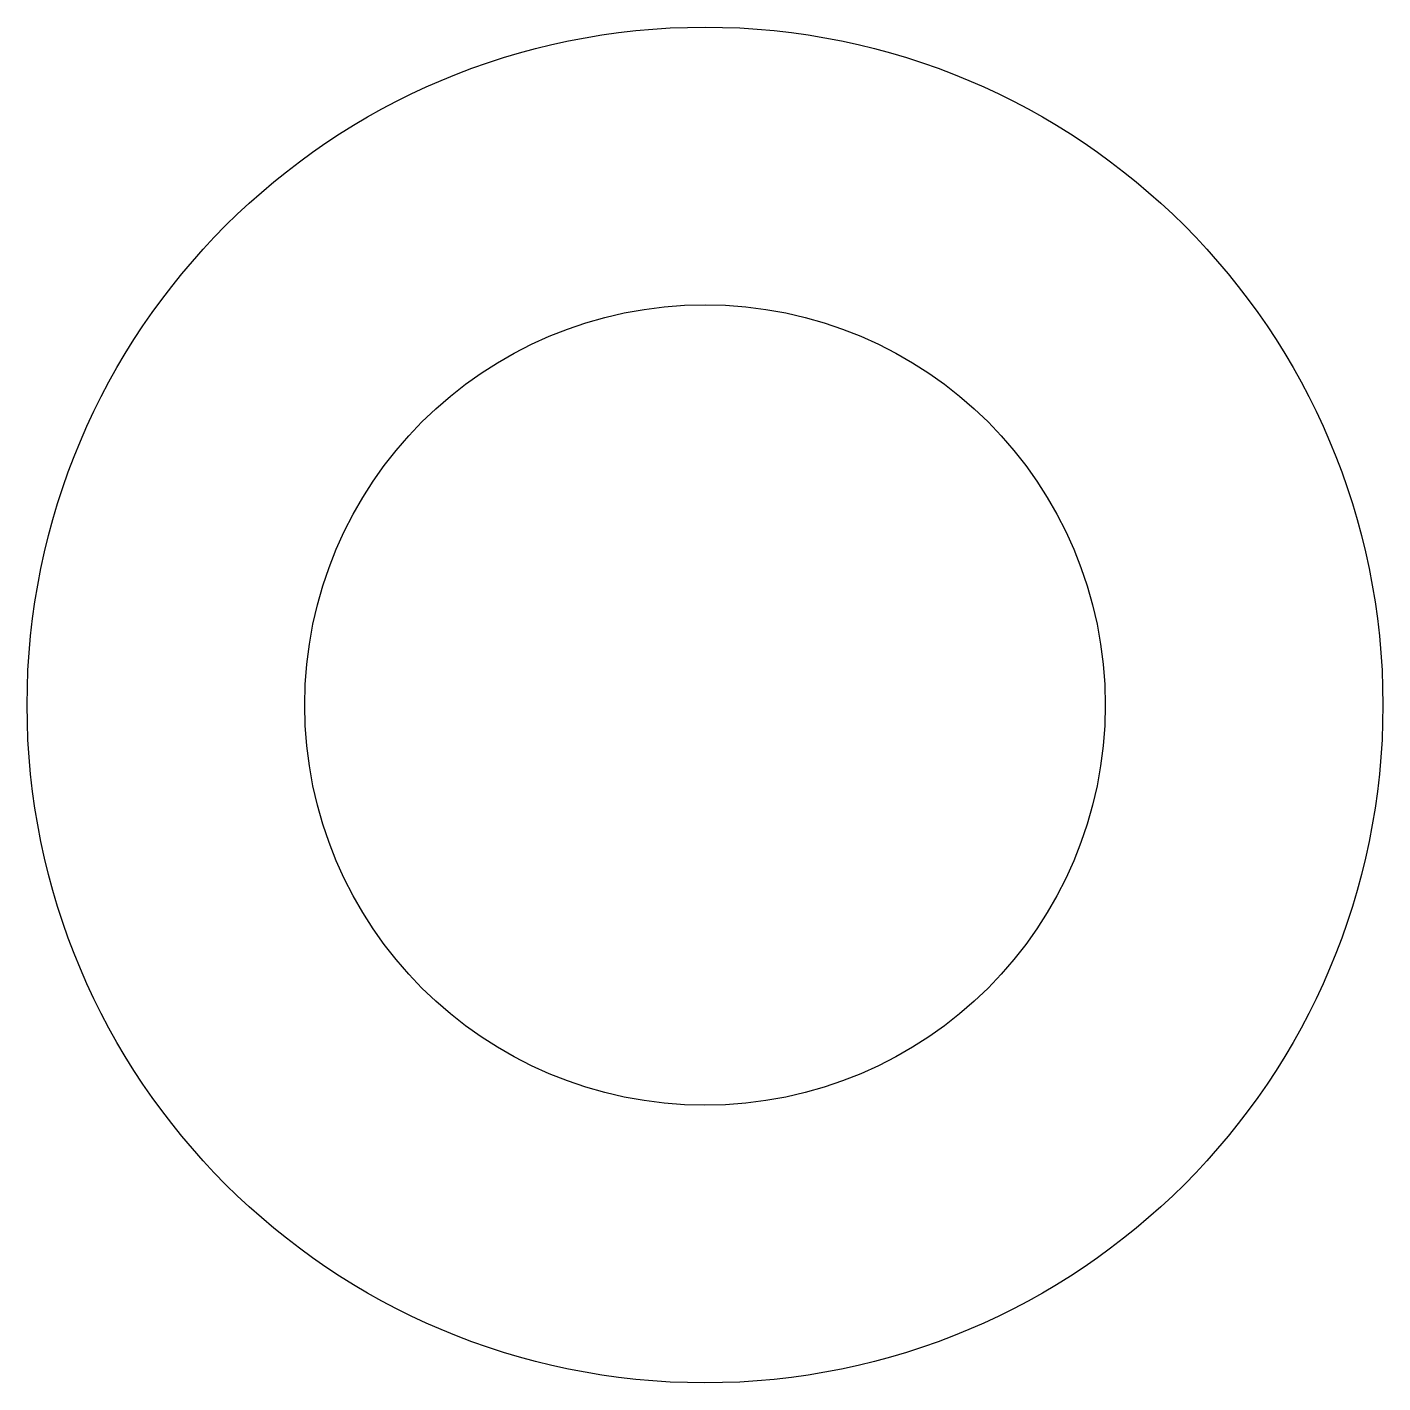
# Model space of a CAD drawing. Header units: millimetres. Extents: x -2.52 to 2.52, y -2.52 to 2.52.
import ezdxf

# ---------------------------------------------------------------- set-up
doc = ezdxf.new("R2010")
doc.units = ezdxf.units.MM
doc.layers.add('CUTOUTS', color=1, linetype='CONTINUOUS')
doc.layers.add('PERIMETER', color=5, linetype='CONTINUOUS')

msp = doc.modelspace()

# ---------------------------------------------------------------- linework, layer by layer
at = {"layer": 'CUTOUTS'}
msp.add_circle((0, 0), 1.485, dxfattribs=at)
at = {"layer": 'PERIMETER'}
msp.add_circle((0, 0), 2.515, dxfattribs=at)

doc.saveas('drawing.dxf')
